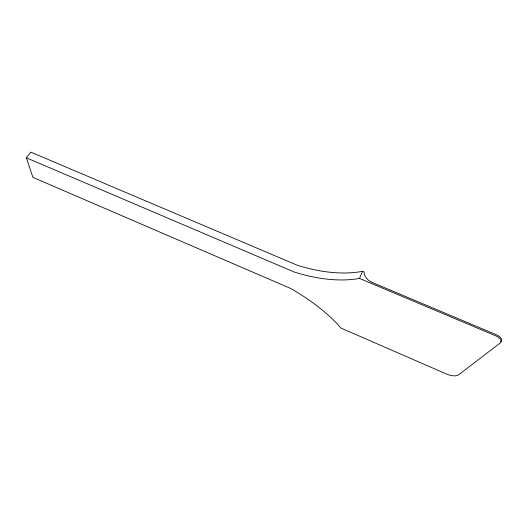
<?xml version="1.0" encoding="UTF-8"?>
<svg xmlns="http://www.w3.org/2000/svg" width="528" height="528" viewBox="0 0 528 528"><rect width="100%" height="100%" fill="white"/><g stroke="black" fill="none" stroke-linecap="round" stroke-linejoin="round"><path stroke-width="0.79" d="M362.637 271.286A118.985 65.861 27.9 0 1 297.29 265.254L30.809 152.13L26.4 157.813L293.957 271.927A119.698 65.135 27.9 0 0 359.462 278.408L362.637 271.286L363.957 271.841A12.685 10.732 20.7 0 0 372.095 282.414L495.871 334.521A8.771 4.099 18.1 0 1 500.722 341.669M359.462 278.408L495.482 335.716A8.778 4.092 18.2 0 1 500.346 342.863L458.489 374.906A10.692 4.554 20.4 0 1 446.358 373.963L340.996 328.099A104.94 42.669 27.1 0 0 290.479 288.38L32.875 177.368L26.4 157.813"/></g></svg>
